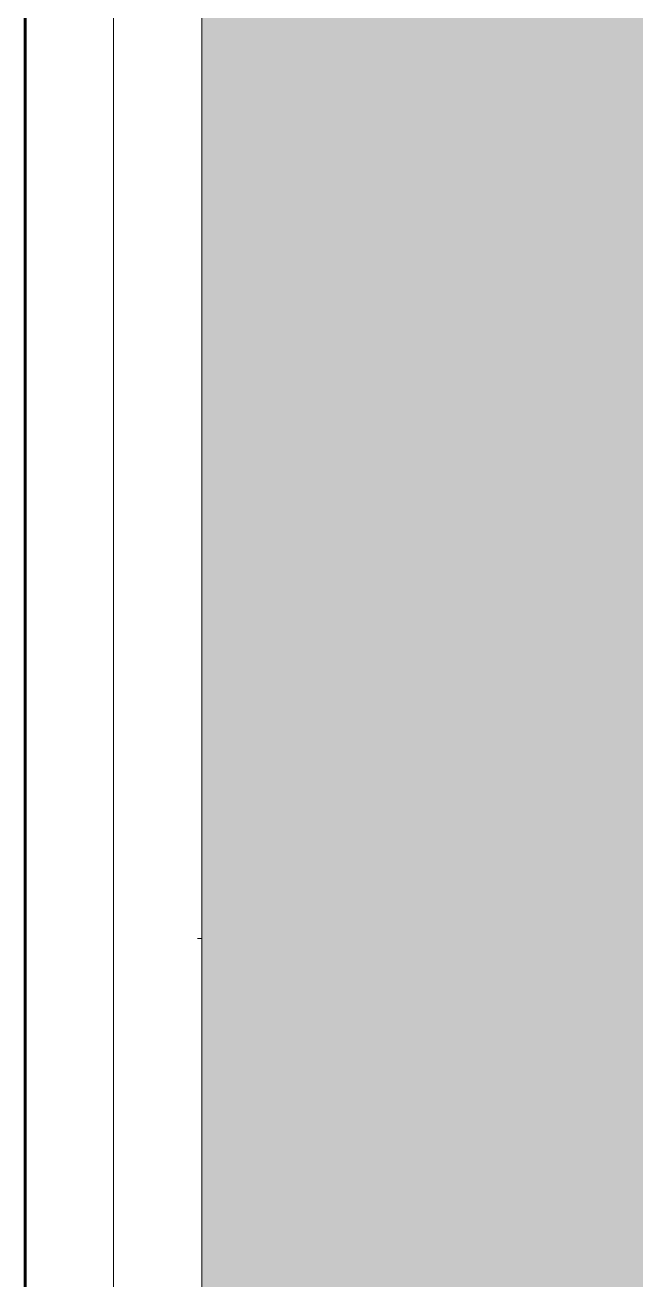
# Model space of a CAD drawing. Header units: inches. Extents: x -4169 to -1846, y 9706 to 12377.
# Drawn here: x -3487.92 to -3483.61, y 10427.04 to 10435.91 of the extents above; entities that cross this region are included whole.
import ezdxf

# ---------------------------------------------------------------- set-up
doc = ezdxf.new("R2010")
doc.units = ezdxf.units.IN
doc.header["$MEASUREMENT"] = 0
for name, color, linetype, lineweight in [('A-WALL', 113, 'Continuous', 18), ('A-WALL-PATT-4', 111, 'Continuous', 9), ('I-WALL-3', 2, 'Continuous', 60)]:
    doc.layers.add(name, color=color, linetype=linetype, lineweight=lineweight)
pattern_1 = [(0, (0, 0), (20.48, 5.12), [0.845, -14.515, 0.845, -14.515, -81.92]), (0, (0, 0), (20.48, 5.12), [-30.72, 0.845, -29.875, 0.845, -14.515, -35.84]), (0, (0, 0), (20.48, 5.12), [-76.8, 0.845, -9.395, 0.845, -24.755]), (120, (7.68, 2.56), (-14.67405, 15.1762003), [0.845, -14.515, 0.845, -14.515, -81.92]), (120, (7.68, 2.56), (-14.67405, 15.1762003), [-30.72, 0.845, -29.875, 0.845, -14.515, -35.84]), (120, (7.68, 2.56), (-14.67405, 15.1762003), [-76.8, 0.845, -9.395, 0.845, -24.755]), (240, (10.24, 12.8), (-5.80595, -20.2962003), [0.845, -14.515, 0.845, -14.515, -81.92]), (240, (10.24, 12.8), (-5.80595, -20.2962003), [-30.72, 0.845, -29.875, 0.845, -14.515, -35.84]), (240, (10.24, 12.8), (-5.80595, -20.2962003), [-76.8, 0.845, -9.395, 0.845, -24.755])]

msp = doc.modelspace()

# ---------------------------------------------------------------- hatches: boundary and pattern name
at = {"layer": 'A-WALL-PATT-4'}
h = msp.add_hatch(dxfattribs=at)
h.set_pattern_fill('FP_12', color=256, style=0, pattern_type=2)
h.set_pattern_definition([(161.57, (0.32, 0.32), (-2.560496185, -0.000537386), [0, -18.214, 2.022, 0]), (18.43, (-0.32, 0.32), (-2.560496185, 0.000537386), [0, -18.214, 2.022, 0]), (108.43, (0.32, 0.32), (1.27922091, -6.400876726), [6.07, -14.166]), (71.57, (-0.32, 0.32), (1.27922091, 6.400876726), [6.07, -14.166])])
h.paths.add_polyline_path([(-3481.5916, 10417.5394), (-3481.1737, 10417.5394), (-3481.1772, 10643.4394), (-3486.6737, 10643.4394), (-3486.6737, 10417.5394)], flags=0)
h = msp.add_hatch(dxfattribs=at)
h.set_pattern_fill('FP_1', color=256, style=0, pattern_type=2)
h.set_pattern_definition(pattern_1)
h.paths.add_polyline_path([(-3486.6737, 10418.1644), (-3486.6737, 10548.4394), (-3487.2987, 10548.4394), (-3487.2987, 10418.1644)], flags=0)
h.paths.add_polyline_path([(-3486.6737, 10551.9394), (-3486.6737, 10642.8144), (-3487.2987, 10642.8144), (-3487.2987, 10551.9394)], flags=0)
h = msp.add_hatch(dxfattribs=at)
h.set_pattern_fill('FP_1', color=256, style=0, pattern_type=2)
h.set_pattern_definition(pattern_1)
h.paths.add_polyline_path([(-3487.2987, 10418.7894), (-3487.2987, 10547.8144), (-3487.9237, 10547.8144), (-3487.9237, 10418.7894)], flags=0)
h.paths.add_polyline_path([(-3487.9237, 10552.5644), (-3487.2987, 10552.5656), (-3487.2987, 10642.1894), (-3487.9237, 10642.1894), (-3487.9237, 10553.1894)], flags=0)

# ---------------------------------------------------------------- linework, layer by layer
at = {"layer": 'A-WALL'}
for p, q in [((-3486.6737, 10417.5394), (-3486.6737, 10548.4394)), ((-3487.2987, 10418.1644), (-3487.2987, 10547.8144))]:
    msp.add_line(p, q, dxfattribs=at)
at = {"layer": 'I-WALL-3'}
msp.add_line((-3487.9237, 10418.7894), (-3487.9237, 10479.7421), dxfattribs=at)

doc.saveas('drawing.dxf')
